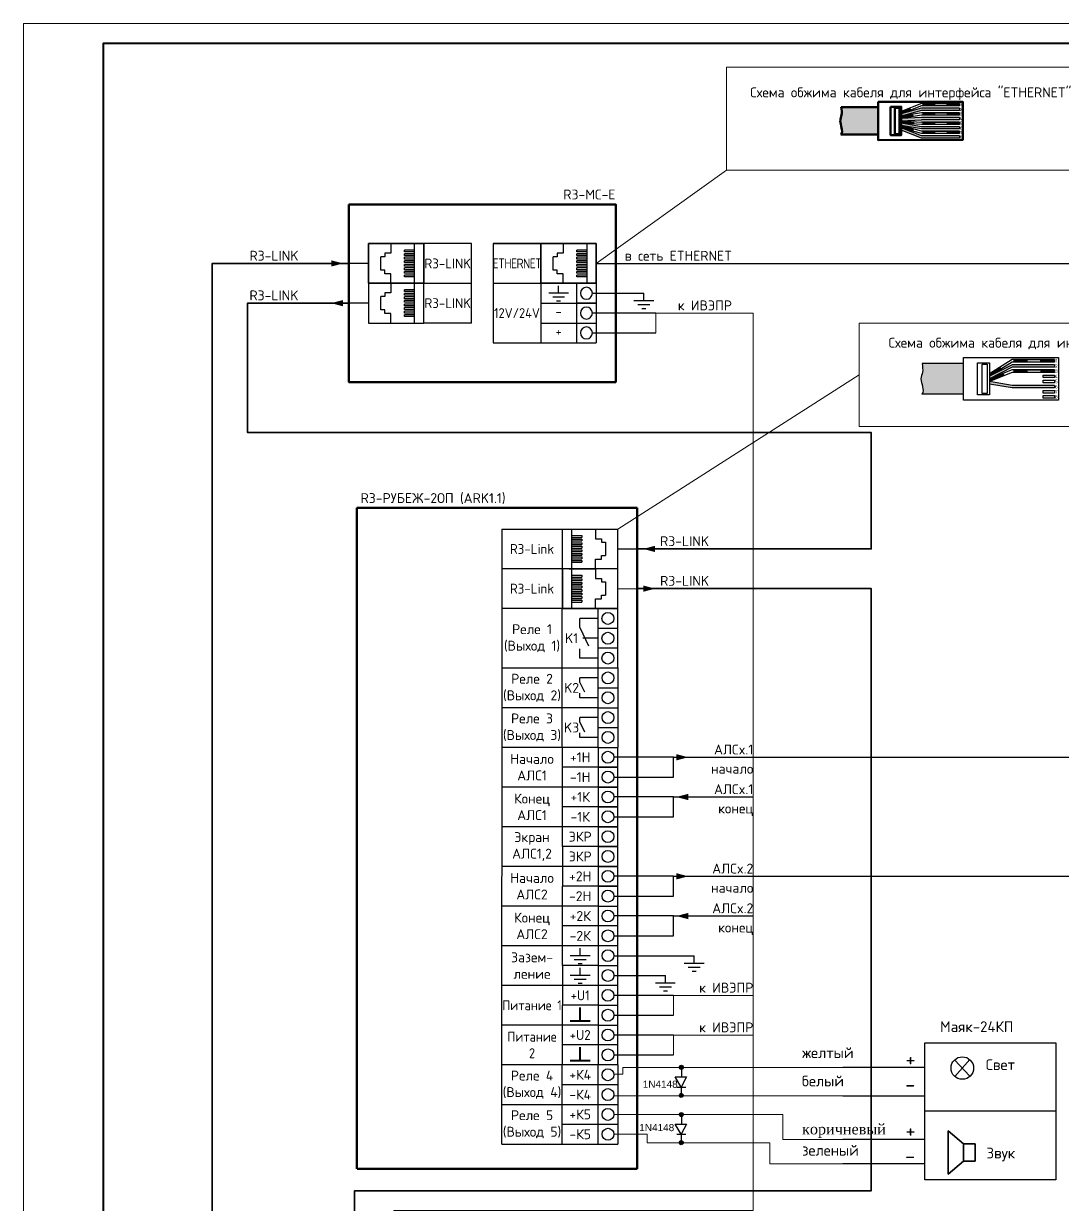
# Model space of a CAD drawing. Header units: millimetres. Extents: x 193973 to 342033, y 212912 to 281002.
# Drawn here: x 193973 to 220163, y 251243 to 281002 of the extents above; entities that cross this region are included whole.
import ezdxf
from ezdxf.enums import TextEntityAlignment as Align

# ---------------------------------------------------------------- set-up
doc = ezdxf.new("R2010")
doc.units = ezdxf.units.MM
doc.linetypes.add('CONTI', pattern=[0])
for name, color, linetype, lineweight in [('R3-Link', 3, 'Continuous', 20), ('Линия питания 24В', 1, 'Continuous', 20), ('Схемы подключ', 7, 'Continuous', 15)]:
    doc.layers.add(name, color=color, linetype=linetype, lineweight=lineweight)
for name, color, linetype in [('АЛС', 5, 'Continuous'), ('монтаж', 7, 'Continuous'), ('ОС', 90, 'Continuous'), ('Рамка', 7, 'Continuous')]:
    doc.layers.add(name, color=color, linetype=linetype)
doc.styles.add('ISOCPEUR', font='isocpeur.ttf')
doc.styles.add('kvl-200', font='times.ttf')
doc.styles.get("Standard").update_dxf_attribs({"font": 'arial.ttf'})

# ---------------------------------------------------------------- blocks, each defined once
blk = doc.blocks.new('*U7')
at = {"linetype": 'CONTI', "lineweight": 20}
blk.add_lwpolyline([(2523, 0), (2523, 594), (1682, 594), (1682, 0)], close=True, dxfattribs=at)
at = {"linetype": 'CONTI', "lineweight": 40}
blk.add_lwpolyline([(2518, 589), (1702, 589), (1702, 5), (2518, 5), (2518, 589)], dxfattribs=at)
blk = doc.blocks.new('разьем')
for p, q in [((0, -1000), (0, 0)), ((-600, -242), (-753, -242)), ((-753, -242), (-753, -332)), ((-600, 0), (-600, -242)), ((-254, -210), (-254, -163)), ((0, -163), (-254, -163)), ((0, -210), (-254, -210)), ((-254, -299), (-254, -253)), ((0, -253), (-254, -253)), ((-753, -332), (-854, -332)), ((-854, -668), (-854, -333)), ((0, -299), (-254, -299)), ((-254, -389), (-254, -343)), ((0, -343), (-254, -343)), ((0, -389), (-254, -389)), ((-254, -479), (-254, -432)), ((0, -432), (-254, -432)), ((0, -479), (-254, -479)), ((-254, -568), (-254, -522)), ((0, -522), (-254, -522)), ((0, -568), (-254, -568)), ((-753, -668), (-854, -668)), ((-753, -758), (-753, -668)), ((-600, -758), (-753, -758)), ((-600, -1000), (-600, -758)), ((-254, -658), (-254, -612)), ((0, -612), (-254, -612)), ((0, -658), (-254, -658)), ((-254, -748), (-254, -701)), ((0, -701), (-254, -701)), ((0, -748), (-254, -748)), ((-254, -838), (-254, -791)), ((0, -791), (-254, -791)), ((0, -838), (-254, -838))]:
    blk.add_line(p, q)

msp = doc.modelspace()

# ---------------------------------------------------------------- hatches: boundary and pattern name
h = msp.add_hatch(color=256)
h.dxf.hatch_style = 1
h.set_gradient(color1=(51, 51, 51), color2=(132, 132, 132), rotation=90, tint=1, name='CYLINDER')
edge = h.paths.add_edge_path()
edge.add_line((215517.9, 278203.9), (215517.9, 278894))
edge.add_line((215517.9, 278894), (214588.6, 278894))
edge.add_spline(control_points=[(214588.6, 278894), (214597.5, 278826), (214613.9, 278699.5), (214516.3, 278518.5), (214650.5, 278299), (214582.1, 278206), (214581.3, 278204.9)], knot_values=[0, 0, 0, 0, 258.2860669, 479.760953, 905.2685002, 910.4982648, 910.4982648, 910.4982648, 910.4982648], degree=3, periodic=0)
edge.add_line((214581.3, 278203.9), (215517.9, 278203.9))
h = msp.add_hatch(color=256)
h.dxf.hatch_style = 1
h.set_gradient(color1=(127, 63, 63), color2=(127, 63, 63), rotation=90, tint=1, name='CYLINDER')
h.paths.add_polyline_path([(216320.2, 278869.6), (216099.4, 278783.1), (216099.4, 278724.5), (216340.1, 278818.9)])
h = msp.add_hatch(color=256)
h.dxf.hatch_style = 1
h.set_gradient(color1=(255, 127, 0), color2=(255, 127, 0), tint=1)
h.paths.add_polyline_path([(217568.9, 278868.2), (216612.7, 278868.2), (216099.4, 278724.5), (216099.4, 278666), (216612.7, 278809.7), (217568.9, 278809.7)])
h = msp.add_hatch(color=256)
h.dxf.hatch_style = 1
h.set_gradient(color1=(255, 127, 0), color2=(255, 127, 0), tint=1)
h.paths.add_polyline_path([(216946.9, 278925.7), (216946.9, 278984.2), (216635.9, 278984.2), (216635.9, 278925.7)])
h = msp.add_hatch(color=256)
h.dxf.hatch_style = 1
h.set_gradient(color1=(255, 127, 0), color2=(255, 127, 0), tint=1)
h.paths.add_polyline_path([(217568.9, 278925.7), (217568.9, 278984.2), (217257.9, 278984.2), (217257.9, 278925.7)])
h = msp.add_hatch(color=256)
h.dxf.hatch_style = 1
h.set_gradient(color1=(51, 204, 0), color2=(51, 204, 0), tint=1)
h.paths.add_polyline_path([(216395.4, 278657.2), (216385.8, 278714.1), (216099.4, 278666), (216099.4, 278607.5)])
h = msp.add_hatch(color=256)
h.dxf.hatch_style = 1
h.set_gradient(color1=(0, 0, 255), color2=(0, 0, 255), rotation=90, tint=1, name='CYLINDER')
h.paths.add_polyline_path([(216099.4, 278607.5), (216099.4, 278549), (216612.7, 278577.7), (217568.9, 278577.7), (217568.9, 278636.2), (216612.7, 278636.2)])
h = msp.add_hatch(color=256)
h.dxf.hatch_style = 1
h.set_gradient(color1=(0, 0, 255), color2=(0, 0, 255), rotation=90, tint=1, name='CYLINDER')
h.paths.add_polyline_path([(216409.9, 278473), (216413.1, 278531.4), (216099.4, 278549), (216099.4, 278490.4)])
h = msp.add_hatch(color=256)
h.dxf.hatch_style = 1
h.set_gradient(color1=(51, 204, 0), color2=(51, 204, 0), tint=1)
h.paths.add_polyline_path([(216946.9, 278693.7), (216946.9, 278752.2), (216635.9, 278752.2), (216635.9, 278693.7)])
h = msp.add_hatch(color=256)
h.dxf.hatch_style = 1
h.set_gradient(color1=(51, 204, 0), color2=(51, 204, 0), tint=1)
h.paths.add_polyline_path([(217568.9, 278693.7), (217568.9, 278752.2), (217257.9, 278752.2), (217257.9, 278693.7)])
h = msp.add_hatch(color=256)
h.dxf.hatch_style = 1
h.set_gradient(color1=(51, 204, 0), color2=(51, 204, 0), tint=1)
h.paths.add_polyline_path([(216612.7, 278404.2), (216099.4, 278490.4), (216099.4, 278431.9), (216612.7, 278345.7), (217568.9, 278345.7), (217568.9, 278404.2)])
h = msp.add_hatch(color=256)
h.dxf.hatch_style = 1
h.set_gradient(color1=(127, 63, 63), color2=(127, 63, 63), rotation=90, tint=1, name='CYLINDER')
h.paths.add_polyline_path([(216099.4, 278431.9), (216099.4, 278373.4), (216383.6, 278293.8), (216398.7, 278348.1)])
h = msp.add_hatch(color=256)
h.dxf.hatch_style = 1
h.set_gradient(color1=(127, 63, 63), color2=(127, 63, 63), rotation=90, tint=1, name='CYLINDER')
h.paths.add_polyline_path([(216612.7, 278113.7), (217568.9, 278113.7), (217568.9, 278172.2), (216612.7, 278172.2), (216099.4, 278373.4), (216099.4, 278314.8)])
h = msp.add_hatch(color=256)
h.dxf.hatch_style = 1
h.set_gradient(color1=(0, 0, 255), color2=(0, 0, 255), rotation=90, tint=1, name='CYLINDER')
h.paths.add_polyline_path([(216946.9, 278461.7), (216946.9, 278520.2), (216635.9, 278520.2), (216635.9, 278461.7)])
h = msp.add_hatch(color=256)
h.dxf.hatch_style = 1
h.set_gradient(color1=(127, 63, 63), color2=(127, 63, 63), rotation=90, tint=1, name='CYLINDER')
h.paths.add_polyline_path([(216946.9, 278229.7), (216946.9, 278288.2), (216635.9, 278288.2), (216635.9, 278229.7)])
h = msp.add_hatch(color=256)
h.dxf.hatch_style = 1
h.set_gradient(color1=(0, 0, 255), color2=(0, 0, 255), rotation=90, tint=1, name='CYLINDER')
h.paths.add_polyline_path([(217568.9, 278461.7), (217568.9, 278520.2), (217257.9, 278520.2), (217257.9, 278461.7)])
h = msp.add_hatch(color=256)
h.dxf.hatch_style = 1
h.set_gradient(color1=(127, 63, 63), color2=(127, 63, 63), rotation=90, tint=1, name='CYLINDER')
h.paths.add_polyline_path([(217568.9, 278229.7), (217568.9, 278288.2), (217257.9, 278288.2), (217257.9, 278229.7)])
h = msp.add_hatch(color=256)
h.dxf.hatch_style = 1
h.set_gradient(color1=(51, 51, 51), color2=(132, 132, 132), rotation=90, tint=1, name='CYLINDER')
edge = h.paths.add_edge_path()
edge.add_line((217669.5, 271660.7), (217669.5, 272434.2))
edge.add_line((217669.5, 272434.2), (216628, 272434.2))
edge.add_spline(control_points=[(216628, 272434.2), (216637.9, 272357.9), (216656.2, 272216.3), (216546.9, 272013.3), (216697.2, 271767.3), (216620.7, 271663.1), (216619.7, 271661.9)], knot_values=[0, 0, 0, 0, 258.2860669, 479.760953, 905.2685002, 910.4982648, 910.4982648, 910.4982648, 910.4982648], degree=3, periodic=0)
edge.add_line((216619.8, 271660.7), (217669.5, 271660.7))
h = msp.add_hatch(color=256)
h.dxf.hatch_style = 1
h.set_gradient(color1=(255, 127, 0), color2=(255, 127, 0), tint=1)
h.paths.add_polyline_path([(219968.1, 272405.3), (218896.5, 272405.3), (218321.2, 272113.1), (218321.2, 272047.5), (218896.5, 272339.7), (219968.1, 272339.7)])
h = msp.add_hatch(color=256)
h.dxf.hatch_style = 1
h.set_gradient(color1=(255, 127, 0), color2=(255, 127, 0), tint=1)
h.paths.add_polyline_path([(218321.2, 272178.7), (218321.2, 272113.1), (218615.6, 272295.6), (218586.2, 272343)])
h = msp.add_hatch(color=256)
h.dxf.hatch_style = 1
h.set_gradient(color1=(255, 127, 0), color2=(255, 127, 0), tint=1)
h.paths.add_polyline_path([(219271, 272469.7), (219271, 272535.3), (218922.5, 272535.3), (218922.5, 272469.7)])
h = msp.add_hatch(color=256)
h.dxf.hatch_style = 1
h.set_gradient(color1=(255, 127, 0), color2=(255, 127, 0), tint=1)
h.paths.add_polyline_path([(219968.1, 272469.7), (219968.1, 272535.3), (219619.6, 272535.3), (219619.6, 272469.7)])
h = msp.add_hatch(color=256)
h.dxf.hatch_style = 1
h.set_gradient(color1=(51, 204, 0), color2=(51, 204, 0), tint=1)
h.paths.add_polyline_path([(218684.1, 272125.6), (218661.6, 272182.3), (218321.2, 272047.5), (218321.2, 271981.9)])
h = msp.add_hatch(color=256)
h.dxf.hatch_style = 1
h.set_gradient(color1=(51, 204, 0), color2=(51, 204, 0), tint=1)
h.paths.add_polyline_path([(219271, 272209.7), (219271, 272275.3), (218922.5, 272275.3), (218922.5, 272209.7)])
h = msp.add_hatch(color=256)
h.dxf.hatch_style = 1
h.set_gradient(color1=(51, 204, 0), color2=(51, 204, 0), tint=1)
h.paths.add_polyline_path([(219968.1, 272209.7), (219968.1, 272275.3), (219619.6, 272275.3), (219619.6, 272209.7)])
h = msp.add_hatch(color=256)
h.dxf.hatch_style = 1
h.set_gradient(color1=(51, 204, 0), color2=(51, 204, 0), tint=1)
h.paths.add_polyline_path([(218896.5, 271885.2), (218321.2, 271981.9), (218321.2, 271916.3), (218896.5, 271819.7), (219968.1, 271819.7), (219968.1, 271885.2)])
at = {"layer": 'ОС'}
h = msp.add_hatch(color=7, dxfattribs=at)
edge = h.paths.add_edge_path()
edge.add_arc((210556.3, 254698.9), 50, 0, 360)
h = msp.add_hatch(color=7, dxfattribs=at)
edge = h.paths.add_edge_path()
edge.add_arc((210553.1, 253988), 50, 0, 360)
h = msp.add_hatch(color=7, dxfattribs=at)
edge = h.paths.add_edge_path()
edge.add_arc((210556.3, 253508.2), 50, 0, 360)
h = msp.add_hatch(color=7, dxfattribs=at)
edge = h.paths.add_edge_path()
edge.add_arc((210553.1, 252797.3), 50, 0, 360)

# ---------------------------------------------------------------- linework, layer by layer
at = {"lineweight": 50}
for p, q in [((215517.9, 278894), (214588.6, 278894)), ((215517.9, 278203.9), (214580.5, 278203.9))]:
    msp.add_line(p, q, dxfattribs=at)
for p, q in [((215517.9, 278794.5), (215517.9, 278894)), ((216612.7, 278984.2), (216099.4, 278783.1)), ((216612.7, 278925.7), (216099.4, 278724.5)), ((216612.7, 278868.2), (216099.4, 278724.5)), ((216340.1, 278818.9), (216320.2, 278869.6)), ((217568.9, 278984.2), (216612.7, 278984.2)), ((217313.8, 278925.7), (216612.7, 278925.7)), ((217568.9, 278868.2), (216612.7, 278868.2)), ((217568.9, 278868.2), (217568.9, 278809.7)), ((216612.7, 278809.7), (216099.4, 278666)), ((216612.7, 278752.2), (216099.4, 278666)), ((216612.7, 278693.7), (216099.4, 278607.5)), ((216612.7, 278636.2), (216099.4, 278607.5)), ((216099.4, 278549), (216612.7, 278577.7)), ((216099.4, 278549), (216612.7, 278520.2)), ((216385.8, 278714.1), (216395.4, 278657.2)), ((217568.9, 278809.7), (216612.7, 278809.7)), ((217568.9, 278752.2), (216612.7, 278752.2)), ((217568.9, 278693.7), (216612.7, 278693.7)), ((217568.9, 278636.2), (216612.7, 278636.2)), ((217568.9, 278577.7), (216612.7, 278577.7)), ((217568.9, 278752.2), (217568.9, 278693.7)), ((217568.9, 278752.2), (217568.9, 278693.7)), ((217568.9, 278636.2), (217568.9, 278577.7)), ((216612.7, 278404.2), (216099.4, 278490.4)), ((216612.7, 278461.7), (216099.4, 278490.4)), ((216612.7, 278345.7), (216099.4, 278431.9)), ((216612.7, 278288.2), (216099.4, 278431.9)), ((216612.7, 278229.7), (216099.4, 278373.4)), ((216612.7, 278172.2), (216099.4, 278373.4)), ((216612.7, 278113.7), (216099.4, 278314.8)), ((216398.7, 278348.1), (216383.6, 278293.8)), ((216413.1, 278531.4), (216409.9, 278473)), ((217568.9, 278520.2), (216612.7, 278520.2)), ((217568.9, 278461.7), (216612.7, 278461.7)), ((217568.9, 278404.2), (216612.7, 278404.2)), ((217568.9, 278345.7), (216612.7, 278345.7)), ((217568.9, 278288.2), (216612.7, 278288.2)), ((217568.9, 278520.2), (217568.9, 278461.7)), ((217568.9, 278404.2), (217568.9, 278345.7)), ((217568.9, 278288.2), (217568.9, 278229.7)), ((217568.9, 278229.7), (216612.7, 278229.7)), ((217568.9, 278172.2), (216612.7, 278172.2)), ((217568.9, 278113.7), (216612.7, 278113.7)), ((217568.9, 278172.2), (217568.9, 278113.7)), ((205266.3, 275456.2), (204065.8, 275456.2)), ((205811.3, 275456.2), (205811.5, 272956)), ((208411.6, 274956.2), (222134.8, 274956.2)), ((205811.1, 274456.2), (207011.6, 274456.2)), ((205811.5, 274456.2), (205811.5, 272956)), ((208312.9, 274206.2), (209610.5, 274206.2)), ((205266.3, 273456.2), (204065.8, 273456.2)), ((217669.5, 272434.2), (216628, 272434.2)), ((217669.5, 272322.7), (217669.5, 272434.2)), ((218896.5, 272535.3), (218321.2, 272178.7)), ((218896.5, 272469.7), (218321.2, 272113.1)), ((218896.5, 272405.3), (218321.2, 272113.1)), ((218896.5, 272339.7), (218321.2, 272047.5)), ((218615.6, 272295.6), (218586.2, 272343)), ((219968.1, 272535.3), (218896.5, 272535.3)), ((219682.3, 272469.7), (218896.5, 272469.7)), ((219968.1, 272405.3), (218896.5, 272405.3)), ((219968.1, 272339.7), (218896.5, 272339.7)), ((219968.1, 272405.3), (219968.1, 272339.7)), ((218896.5, 272275.3), (218321.2, 272047.5)), ((218896.5, 272209.7), (218321.2, 271981.9)), ((218661.6, 272182.3), (218684.1, 272125.6)), ((219968.1, 272275.3), (218896.5, 272275.3)), ((219968.1, 272209.7), (218896.5, 272209.7)), ((219968.1, 272275.3), (219968.1, 272209.7)), ((218896.5, 271885.2), (218321.2, 271981.9)), ((218896.5, 271819.7), (218321.2, 271916.3)), ((219968.1, 271885.2), (218896.5, 271885.2)), ((219968.1, 271819.7), (218896.5, 271819.7)), ((219968.1, 271885.2), (219968.1, 271819.7)), ((217669.5, 271660.7), (216618.9, 271660.7)), ((206027.1, 268261.6), (208957.6, 268261.6)), ((207556.6, 266261.6), (207556.6, 268261.6)), ((208957.6, 267261.6), (208957.6, 268261.6)), ((207556.6, 267261.6), (206027.3, 267261.3)), ((207730, 267261.6), (208389.6, 267261.6)), ((208957.4, 264761.6), (208957.6, 266261.6)), ((208454.9, 266011.6), (207996.4, 266011.6)), ((207996.4, 265779.3), (207996.4, 266011.6)), ((207996.4, 265779.3), (208218.8, 265321.9)), ((208454.9, 265511.6), (208075.1, 265511.6)), ((207996.4, 265011.6), (207996.4, 265244)), ((208454.9, 265011.6), (207996.4, 265011.6)), ((208456.2, 264511.6), (207997.8, 264511.6)), ((207997.8, 264395.5), (207997.8, 264511.6)), ((207997.8, 264395.5), (208113.7, 264156.9)), ((207995.1, 264011.6), (207995.1, 264127.8)), ((208453.6, 264011.6), (207995.1, 264011.6)), ((208456.2, 263511.6), (207997.8, 263511.6)), ((207997.8, 263395.5), (207997.8, 263511.6)), ((207997.8, 263395.5), (208113.7, 263156.9)), ((207995.1, 263011.6), (207995.1, 263127.8)), ((208453.6, 263011.6), (207995.1, 263011.6)), ((207555.2, 261761.6), (206027.5, 261761.6)), ((207555.2, 258761.6), (206027.6, 258761.6)), ((207555.2, 257761.6), (206027.6, 257761.6)), ((208856.2, 257511.6), (210879.5, 257511.6)), ((208856.4, 257011.6), (210154, 257011.6)), ((207555.6, 255761.6), (206027.7, 255761.5)), ((207555.2, 254761.6), (206027.7, 254761.6)), ((208956.2, 253260.9), (208956.2, 252760.1))]:
    msp.add_line(p, q)
at = {"color": 0, "linetype": 'ByBlock', "lineweight": 20}
for points in [[(211694.1, 279908.1), (220720, 279908.1), (220720, 277311), (211694.1, 277311)], [(215043.1, 273448.3), (224069, 273448.3), (224069, 270851.2), (215043.1, 270851.2)]]:
    msp.add_lwpolyline(points, close=True, dxfattribs=at)
at = {"lineweight": 50}
for points in [[(215517.9, 279029.8), (217652, 279030.8), (217652, 278069), (215517.9, 278068.1)], [(215832, 278906.6), (216099.4, 278906.6), (216099.4, 278191.3), (215832, 278191.3)], [(216052.9, 278218.3), (215938.8, 278218.3), (215938.8, 278879.6), (216052.9, 278879.6)]]:
    msp.add_lwpolyline(points, close=True, dxfattribs=at)
for points in [[(216946.9, 278984.2), (217257.9, 278984.2), (217257.9, 278925.7), (216946.9, 278925.7)], [(217257.9, 278984.2), (217568.9, 278984.2), (217568.9, 278925.7), (217257.9, 278925.7)], [(217313.8, 278984.2), (217568.9, 278984.2), (217568.9, 278925.7), (217313.8, 278925.7)], [(216946.9, 278752.2), (217257.9, 278752.2), (217257.9, 278693.7), (216946.9, 278693.7)], [(216946.9, 278520.2), (217257.9, 278520.2), (217257.9, 278461.7), (216946.9, 278461.7)], [(216946.9, 278288.2), (217257.9, 278288.2), (217257.9, 278229.7), (216946.9, 278229.7)], [(202665.8, 274456.2), (204065.8, 274456.2), (204065.8, 275456.2), (202665.8, 275456.2)], [(204065.8, 274456.2), (202665.8, 274456.2), (202665.8, 275456.2), (204065.8, 275456.2)], [(208411.6, 275456.2), (207011.6, 275456.2), (207011.6, 274456.2), (208411.6, 274456.2)], [(207011.6, 275456.2), (208411.6, 275456.2), (208411.6, 274456.2), (207011.6, 274456.2)], [(202665.8, 273456.2), (204065.8, 273456.2), (204065.8, 274456.2), (202665.8, 274456.2)], [(217669.5, 272586.4), (220061.4, 272587.5), (220061.4, 271509.5), (217669.5, 271508.5)], [(218021.5, 272448.3), (218321.2, 272448.3), (218321.2, 271646.6), (218021.5, 271646.6)], [(218269.1, 271676.9), (218141.3, 271676.9), (218141.3, 272418), (218269.1, 272418)], [(219271, 272535.3), (219619.6, 272535.3), (219619.6, 272469.7), (219271, 272469.7)], [(219619.6, 272535.3), (219968.1, 272535.3), (219968.1, 272469.7), (219619.6, 272469.7)], [(219682.3, 272535.3), (219968.1, 272535.3), (219968.1, 272469.7), (219682.3, 272469.7)], [(219271, 272275.3), (219619.6, 272275.3), (219619.6, 272209.7), (219271, 272209.7)], [(219682.3, 272145.3), (219968.1, 272145.3), (219968.1, 272079.7), (219682.3, 272079.7)], [(219682.3, 272015.3), (219968.1, 272015.3), (219968.1, 271949.7), (219682.3, 271949.7)], [(219682.3, 271755.2), (219968.1, 271755.2), (219968.1, 271689.6), (219682.3, 271689.6)], [(219682.3, 271625.2), (219968.1, 271625.2), (219968.1, 271559.6), (219682.3, 271559.6)], [(208957.6, 267261.6), (207556.6, 267261.6), (207556.6, 266261.6), (208957.6, 266261.6)]]:
    msp.add_lwpolyline(points, close=True)
at = {"color": 0, "linetype": 'ByBlock', "lineweight": 20}
for points in [[(208411.6, 274956.2), (211694.1, 277311)], [(208957.6, 268261.6), (215043.1, 272149.7)]]:
    msp.add_lwpolyline(points, dxfattribs=at)
at = {"lineweight": 50}
msp.add_open_spline([(214588.6, 278894), (214597.5, 278826), (214613.9, 278699.5), (214516.3, 278518.5), (214650.5, 278299), (214582.1, 278206), (214581.3, 278204.9), (214581, 278204.6), (214580.8, 278204.2), (214580.5, 278203.9)], degree=3, knots=[0, 0, 0, 0, 258.2860669, 479.760953, 905.2685002, 910.4982648, 910.4982648, 910.4982648, 912.0691625, 912.0691625, 912.0691625, 912.0691625], dxfattribs=at)
msp.add_open_spline([(216628, 272434.2), (216637.9, 272357.9), (216656.2, 272216.3), (216546.9, 272013.3), (216697.2, 271767.3), (216620.7, 271663.1), (216619.7, 271661.9), (216619.4, 271661.5), (216619.2, 271661.1), (216618.9, 271660.7)], degree=3, knots=[0, 0, 0, 0, 258.2860669, 479.760953, 905.2685002, 910.4982648, 910.4982648, 910.4982648, 912.0691625, 912.0691625, 912.0691625, 912.0691625])
at = {"layer": 'R3-Link', "color": 6, "linetype": 'ByBlock', "lineweight": 35}
for points in [[(213254.1, 247809.2), (210629.1, 247809.2), (210629.1, 242747.5), (198729.3, 242747.5), (198729.3, 274957.5), (202176.7, 274957.5)], [(202176.7, 273955), (199622, 273957.5), (199622, 270694.3), (215342.4, 270694.3), (215342.4, 267762.9), (209444.2, 267762.9)], [(209444.2, 266761.1), (215342.4, 266762.9), (215342.4, 251586), (202317, 251586), (202317, 248810.5), (205863.3, 248810.5)]]:
    msp.add_lwpolyline(points, dxfattribs=at)
at = {"layer": 'АЛС', "color": 5, "lineweight": 25}
for p, q in [((210356.6, 262511.6), (208856.3, 262511.6)), ((208856.3, 262011.6), (210356.6, 262011.6)), ((210356.2, 261511.6), (208856.2, 261511.6)), ((208855.9, 261011.6), (210356.2, 261011.6)), ((210356.6, 259511.6), (208856.3, 259511.6)), ((208856.3, 259011.6), (210356.6, 259011.6)), ((210356.2, 258511.6), (208856.2, 258511.6)), ((208856.2, 258011.6), (210356.5, 258011.6))]:
    msp.add_line(p, q, dxfattribs=at)
at = {"layer": 'АЛС', "color": 5}
for p, q in [((210356.3, 262011.6), (210356.3, 262511.6)), ((210356.3, 262511.6), (212370, 262511.6)), ((210356.6, 262011.6), (210356.6, 262511.6)), ((210356.2, 261011.6), (210356.2, 261511.6)), ((210356.2, 261511.6), (212370, 261511.6)), ((210356.3, 259011.6), (210356.3, 259511.6)), ((210356.3, 259511.6), (212370, 259511.6)), ((210356.6, 259011.6), (210356.6, 259511.6)), ((210356.2, 258011.6), (210356.2, 258511.6)), ((210356.2, 258511.6), (212370, 258511.6))]:
    msp.add_line(p, q, dxfattribs=at)
at = {"layer": 'АЛС', "linetype": 'ByBlock'}
for points in [[(212370.1, 262511.6), (233981.6, 262511.6), (233981.6, 268517), (249840.3, 268517), (249840.3, 275144.6)], [(212370, 259511.6), (221608.9, 259511.6), (221608.9, 235435.9), (214541.6, 235435.9)]]:
    msp.add_lwpolyline(points, dxfattribs=at)
at = {"layer": 'АЛС', "color": 5, "linetype": 'Continuous', "extrusion": (0, 0, -1)}
for points in [[(-210429.4, 262432.5), (-210729.2, 262511.6), (-210429.4, 262590.7)], [(-210429.7, 262432.5), (-210729.4, 262511.6), (-210429.7, 262590.7)], [(-210729, 261589.4), (-210429.3, 261510.3), (-210729, 261431.2)], [(-210729.3, 261589.4), (-210429.5, 261510.3), (-210729.3, 261431.2)], [(-210429.4, 259432.5), (-210729.2, 259511.6), (-210429.4, 259590.7)], [(-210429.7, 259432.5), (-210729.4, 259511.6), (-210429.7, 259590.7)], [(-210729, 258589.4), (-210429.3, 258510.3), (-210729, 258431.2)], [(-210729.3, 258589.4), (-210429.5, 258510.3), (-210729.3, 258431.2)]]:
    msp.add_solid(points, dxfattribs=at)
at = {"layer": 'Линия питания 24В', "lineweight": 25}
for p, q in [((209912.7, 273706.2), (208312.8, 273706.2)), ((208312.6, 273206.2), (209912.7, 273206.2)), ((210356.5, 256511.6), (208856.3, 256511.6)), ((208856.3, 256011.6), (210356.5, 256011.6)), ((210356.5, 255511.6), (208856.3, 255511.6)), ((208856.3, 255011.6), (210356.5, 255011.6))]:
    msp.add_line(p, q, dxfattribs=at)
at = {"layer": 'Линия питания 24В'}
for p, q in [((209912.6, 273206.2), (209912.6, 273706.2)), ((209912.7, 273206.2), (209912.7, 273706.2)), ((209912.7, 273706.2), (211831.9, 273706.2)), ((209912.7, 273206.2), (209912.7, 273706.2)), ((210356.3, 256011.6), (210356.3, 256511.6)), ((210356.4, 256011.6), (210356.4, 256511.6)), ((210356.4, 256511.6), (212370.1, 256511.6)), ((210356.5, 256011.6), (210356.5, 256511.6)), ((210356.3, 255011.6), (210356.3, 255511.6)), ((210356.4, 255011.6), (210356.4, 255511.6)), ((210356.4, 255511.6), (212370.1, 255511.6)), ((210356.5, 255011.6), (210356.5, 255511.6))]:
    msp.add_line(p, q, dxfattribs=at)
at = {"layer": 'Линия питания 24В', "linetype": 'ByBlock', "lineweight": 20}
for points in [[(212370.1, 256511.6), (212370.1, 273706.2), (211831.9, 273706.2)], [(203308.4, 246559.2), (203308.4, 251091.6), (212370.1, 251091.6), (212370.1, 256511.6)]]:
    msp.add_lwpolyline(points, dxfattribs=at)
at = {"layer": 'монтаж', "color": 7, "elevation": -27.4}
msp.add_lwpolyline([(216691.9, 255315.2), (219995.1, 255315.2), (219995.1, 251865), (216691.9, 251865)], close=True, dxfattribs=at)
at = {"layer": 'монтаж', "color": 6, "elevation": 0}
for points in [[(217446.8, 254887.4), (217833.3, 254471.5)], [(217451.8, 254467.3), (217828.7, 254891.9)]]:
    msp.add_lwpolyline(points, dxfattribs=at)
at = {"layer": 'монтаж', "color": 3, "elevation": -27.4}
for points in [[(216691.9, 254692.8), (214631.8, 254692.8)], [(216691.9, 253971.5), (214631.8, 253971.5)], [(216691.9, 252880.1), (214631.8, 252880.1)], [(216691.9, 252263.5), (214631.8, 252263.5)]]:
    msp.add_lwpolyline(points, dxfattribs=at)
at = {"layer": 'монтаж', "color": 7, "elevation": -27.4}
msp.add_lwpolyline([(219995.1, 253590.1), (216691.9, 253590.1)], dxfattribs=at)
at = {"layer": 'монтаж', "color": 6}
msp.add_circle((217640.2, 254679.6), 283.9, dxfattribs=at)
at = {"layer": 'ОС', "color": 7}
for p, q in [((210556.3, 254711.8), (210556.3, 254457.9)), ((210442.7, 254199.6), (210665.3, 254199.6)), ((210554.5, 254199.6), (210554.5, 253964.6)), ((210556.3, 253521.1), (210556.3, 253267.1)), ((210442.7, 253008.9), (210665.3, 253008.9)), ((210554.5, 253008.9), (210554.5, 252773.9))]:
    msp.add_line(p, q, dxfattribs=at)
at = {"layer": 'ОС', "color": 6, "lineweight": 35}
for p, q in [((217668.9, 252769.8), (217285.7, 253093.4)), ((217668.9, 252769.8), (217961.3, 252769.6)), ((217961.3, 252769.6), (217961, 252328.4)), ((217961, 252328.4), (217668.3, 252328.8))]:
    msp.add_line(p, q, dxfattribs=at)
at = {"layer": 'ОС', "color": 6}
for p, q in [((217668.9, 252769.8), (217285.7, 253093.4)), ((217668.9, 252769.8), (217961.3, 252769.6)), ((217961.3, 252769.6), (217961, 252328.4)), ((217961, 252328.4), (217668.3, 252328.8))]:
    msp.add_line(p, q, dxfattribs=at)
at = {"layer": 'ОС', "color": 7}
for points in [[(210686.7, 254457.9), (210554, 254199.6), (210400, 254457.9)], [(210686.7, 253267.1), (210554, 253008.9), (210400, 253267.1)]]:
    msp.add_lwpolyline(points, close=True, dxfattribs=at)
at = {"layer": 'ОС', "color": 6, "linetype": 'Continuous', "lineweight": 35}
msp.add_lwpolyline([(217285.7, 253093.4), (217284.3, 252005.6)], dxfattribs=at)
at = {"layer": 'ОС', "color": 6, "linetype": 'Continuous'}
msp.add_lwpolyline([(217285.7, 253093.4), (217284.3, 252005.6)], dxfattribs=at)
at = {"layer": 'ОС', "color": 6, "lineweight": 35}
msp.add_lwpolyline([(217284.3, 252005.6), (217668.3, 252328.8), (217668.9, 252769.8)], dxfattribs=at)
at = {"layer": 'ОС', "color": 6}
msp.add_lwpolyline([(217284.3, 252005.6), (217668.3, 252328.8), (217668.9, 252769.8)], dxfattribs=at)
at = {"layer": 'ОС', "color": 7}
for centre in [(210556.3, 254698.9), (210553.1, 253988), (210556.3, 253508.2), (210553.1, 252797.3)]:
    msp.add_circle(centre, 50, dxfattribs=at)
at = {"layer": 'Схемы подключ', "color": 6, "lineweight": 25}
for p, q in [((202665.8, 274957.5), (199622, 274957.5)), ((202665.8, 273954.6), (199622, 273957.5)), ((208957.6, 267762.9), (211334.7, 267762.9)), ((208956.8, 266760.7), (211334.7, 266762.9))]:
    msp.add_line(p, q, dxfattribs=at)
at = {"layer": 'Схемы подключ', "color": 0, "lineweight": 25}
msp.add_line((208412, 274456.2), (208412, 272956), dxfattribs=at)
at = {"layer": 'Схемы подключ', "lineweight": 50}
msp.add_line((209444.2, 268794.8), (209444.2, 252135.8), dxfattribs=at)
msp.add_lwpolyline([(202176.7, 276445.9), (208901.4, 276445.9), (208901.4, 271966.2), (202176.7, 271966.2)], close=True, dxfattribs=at)
at = {"layer": 'Схемы подключ', "color": 0, "lineweight": 25}
for points in [[(205266.1, 274456.2), (205265.9, 275456.2)], [(205811.3, 275456.2), (205811.5, 274456.2)], [(207011.6, 275456.2), (205811.3, 275456.2)], [(205811.5, 275456.2), (208412.3, 275456.2)], [(207011.8, 275456.2), (205811.5, 275456.2)], [(207012.7, 275456.2), (207913.4, 275456.2)], [(207012.8, 275456.2), (207913.6, 275456.2)], [(204065.6, 274456.2), (205265.9, 274456.2)], [(204065.8, 274456.2), (205266.1, 274456.2)], [(205266.3, 273456.2), (205266.1, 274456.2)], [(207012.2, 274456.2), (207012.2, 273956.2)], [(207462.7, 274206.2), (207462.7, 274393.2)], [(207912.9, 274456.2), (207912.9, 273956.2)], [(207712.7, 274206.2), (207212.7, 274206.2)], [(207612.7, 274106.2), (207312.7, 274106.2)], [(209610.5, 274019.2), (209610.5, 274206.2)], [(207012.1, 273956.2), (207912.9, 273956.2)], [(207012.2, 273956.2), (207912.9, 273956.2)], [(207012.3, 273956.2), (207912.9, 273956.2)], [(207012.3, 273956.2), (207012.5, 272956)], [(207512.7, 274006.2), (207412.7, 274006.2)], [(208412, 273956.2), (207912.8, 273956.2)], [(208412, 273956.2), (207912.9, 273956.2)], [(207912.9, 273956.2), (207913.1, 272956.2)], [(207913, 273956.2), (208412, 273956.2)], [(209360.5, 274019.2), (209860.5, 274019.2)], [(209460.5, 273919.2), (209760.5, 273919.2)], [(209560.5, 273819.2), (209660.5, 273819.2)], [(207012.4, 273456), (208412, 273456)], [(205811.5, 272956), (208412, 272956)], [(206027.1, 268261.6), (206027.3, 267261.6)], [(206027.3, 267261.6), (206027.5, 266261.6)], [(206027.5, 266261.6), (206021.8, 252761.8)], [(207555.3, 266261.6), (206027.5, 266261.6)], [(207555.3, 264761.6), (207555.3, 266261.6)], [(208456.2, 266261.6), (207555.3, 266261.6)], [(208454.9, 265761.6), (208454.9, 266261.6)], [(208957.6, 266261.6), (208456.2, 266261.6)], [(208454.9, 265761.6), (208956.2, 265761.6)], [(208454.9, 265261.6), (208454.9, 265761.6)], [(208454.9, 264761.6), (208454.9, 265261.6)], [(208956.2, 265261.6), (208454.9, 265261.6)], [(206026.7, 264761.6), (208957.4, 264761.6)], [(207555.3, 263761.6), (207555.3, 264761.6)], [(208456.2, 264261.6), (208456.2, 264761.6)], [(208956.2, 264761.6), (208956.2, 264261.6)], [(208456.2, 263761.6), (208456.2, 264261.6)], [(208456.2, 264261.6), (208956.2, 264261.6)], [(208456.2, 264261.6), (208956.2, 264261.6)], [(208956.2, 264261.6), (208956.2, 263761.6)], [(208456.2, 263761.6), (206026.3, 263761.6)], [(207555.3, 262761.6), (207555.3, 263761.6)], [(208456.2, 263261.6), (208456.2, 263761.6)], [(208456.2, 263761.6), (208956.2, 263761.6)], [(208956.2, 263761.6), (208956.2, 263261.6)], [(208454.9, 262761.6), (208454.9, 263261.6)], [(208456.2, 263261.6), (208956.2, 263261.6)], [(208456.2, 263261.6), (208956.2, 263261.6)], [(208956.2, 263261.6), (208956.2, 262761.6)], [(207555.5, 262761.6), (206027.5, 262761.6)], [(207555.3, 262761.6), (206354.9, 262761.6)], [(208456.4, 262761.6), (207555.5, 262761.6)], [(207555.5, 262761.6), (207555.5, 262261.6)], [(208454.9, 262761.6), (208956.2, 262761.6)], [(208456.2, 262761.6), (208456.2, 262261.6)], [(208456.4, 262761.6), (208956.4, 262761.6)], [(208956.4, 262261.6), (208956.4, 262761.6)], [(208456.1, 262261.6), (207555.2, 262261.6)], [(207555.4, 262261.6), (207555.4, 261761.6)], [(208456.3, 262261.6), (207555.4, 262261.6)], [(208456.2, 262261.6), (207555.5, 262261.6)], [(208456.1, 262261.6), (208456.1, 261761.6)], [(208956.1, 262261.6), (208456.1, 262261.6)], [(208956.2, 262261.6), (208456.2, 262261.6)], [(208456.3, 262261.6), (208956.4, 262261.6)], [(208956.4, 261761.6), (208956.4, 262261.6)], [(208456.1, 261761.6), (207555.2, 261761.6)], [(208456.1, 261761.6), (207555.4, 261761.6)], [(207555.4, 261761.6), (207555.4, 261261.6)], [(208456.3, 261761.6), (207555.4, 261761.6)], [(208456.1, 261761.6), (208456.1, 261261.6)], [(208956.1, 261761.6), (208456.1, 261761.6)], [(208456.3, 261761.6), (208956.4, 261761.6)], [(208956.4, 261261.6), (208956.4, 261761.6)], [(208456.1, 261261.6), (207555.2, 261261.6)], [(208456.1, 261261.6), (207555.4, 261261.6)], [(207555.4, 261261.6), (207555.4, 260761.6)], [(208456.3, 261261.6), (207555.4, 261261.6)], [(208956.1, 261261.6), (208456.1, 261261.6)], [(208456.1, 261261.6), (208456.1, 260761.6)], [(208456.3, 261261.6), (208956.4, 261261.6)], [(208956.4, 260761.6), (208956.4, 261261.6)], [(208456.1, 260761.6), (206027.5, 260761.6)], [(208456.1, 260761.6), (207555.4, 260761.6)], [(207555.4, 260761.6), (207555.4, 260261.6)], [(208456.3, 260761.6), (207555.4, 260761.6)], [(208456.1, 260761.6), (208456.1, 260261.6)], [(208956.1, 260761.6), (208456.1, 260761.6)], [(208456.3, 260761.6), (208956.4, 260761.6)], [(208956.4, 260261.6), (208956.4, 260761.6)], [(208456.1, 260261.6), (207555.4, 260261.6)], [(208456.3, 260261.6), (207555.6, 260261.6)], [(207555.6, 260261.6), (207555.6, 259761.6)], [(208956.4, 260261.6), (208456.1, 260261.6)], [(208456.3, 260261.6), (208956.4, 260261.6)], [(208456.3, 260261.6), (208456.3, 259761.6)], [(208956.4, 259761.6), (208956.4, 260261.6)], [(208456.5, 259761.6), (206027.6, 259761.6)], [(208456.3, 259761.6), (207555.4, 259761.6)], [(208456.3, 259761.6), (207555.6, 259761.6)], [(207555.6, 259761.6), (207555.6, 259261.6)], [(208956.3, 259761.6), (208456.3, 259761.6)], [(208456.3, 259761.6), (208456.3, 259261.6)], [(208456.5, 259761.6), (208956.4, 259761.6)], [(208956.4, 259261.6), (208956.4, 259761.6)], [(208456.2, 259261.6), (207555.2, 259261.6)], [(208456.4, 259261.6), (207555.4, 259261.6)], [(207555.4, 259261.6), (207555.4, 258761.6)], [(208456.3, 259261.6), (207555.6, 259261.6)], [(208956.2, 259261.6), (208456.2, 259261.6)], [(208456.2, 259261.6), (208456.2, 258761.6)], [(208456.3, 259261.6), (208956.3, 259261.6)], [(208456.4, 259261.6), (208956.4, 259261.6)], [(208956.4, 258761.6), (208956.4, 259261.6)], [(208456.2, 258761.6), (207555.2, 258761.6)], [(207555.4, 258761.6), (207555.4, 258261.6)], [(208456.2, 258761.6), (207555.4, 258761.6)], [(208456.4, 258761.6), (207555.4, 258761.6)], [(208456.2, 258761.6), (208956.2, 258761.6)], [(208456.2, 258761.6), (208456.2, 258261.6)], [(208456.4, 258761.6), (208956.4, 258761.6)], [(208956.4, 258261.6), (208956.4, 258761.6)], [(208456.2, 258261.6), (207555.2, 258261.6)], [(208456.2, 258261.6), (207555.4, 258261.6)], [(207555.4, 258261.6), (207555.4, 257761.6)], [(208456.2, 258261.6), (208456.2, 257761.6)], [(208956.2, 258261.6), (208456.2, 258261.6)], [(208956.4, 257761.6), (208956.4, 258261.6)], [(208456.2, 257761.6), (207555.4, 257761.6)], [(207555.4, 257761.6), (207555.4, 257261.6)], [(208956.2, 257761.6), (208456.2, 257761.6)], [(208456.2, 257761.6), (208456.2, 257261.6)], [(208956.2, 257261.6), (208956.4, 257761.6)], [(207756.4, 257517.5), (208256.4, 257517.5)], [(207856.4, 257417.5), (208156.4, 257417.5)], [(208006.4, 257517.5), (208006.4, 257704.5)], [(210879.5, 257324.6), (210879.5, 257511.6)], [(208456.4, 257261.6), (207555.6, 257261.6)], [(207555.6, 257261.6), (207555.6, 256761.6)], [(207956.4, 257317.5), (208056.4, 257317.5)], [(208006.4, 257017.5), (208006.4, 257204.5)], [(208456.4, 257261.6), (208956.4, 257261.6)], [(208456.4, 257261.6), (208456.4, 256761.6)], [(208956.4, 256761.6), (208956.4, 257261.6)], [(210629.5, 257324.6), (211129.5, 257324.6)], [(210729.5, 257224.6), (211029.5, 257224.6)], [(210829.5, 257124.6), (210929.5, 257124.6)], [(207756.4, 257017.5), (208256.4, 257017.5)], [(207856.4, 256917.5), (208156.4, 256917.5)], [(207956.4, 256817.5), (208056.4, 256817.5)], [(209904, 256824.6), (210404, 256824.6)], [(210154, 256824.6), (210154, 257011.6)], [(207555.6, 256761.6), (206027.6, 256761.6)], [(208456.4, 256761.6), (207555.6, 256761.6)], [(207555.6, 256761.6), (207555.6, 256261.6)], [(208456.3, 256761.6), (208456.3, 256261.6)], [(208956.3, 256761.6), (208456.3, 256761.6)], [(208956.4, 256761.6), (208456.4, 256761.6)], [(208956.3, 256261.6), (208956.4, 256761.6)], [(210004, 256724.6), (210304, 256724.6)], [(210104, 256624.6), (210204, 256624.6)], [(207555.4, 256261.6), (207555.4, 255761.6)], [(208456.3, 256261.6), (207555.6, 256261.6)], [(208456.2, 256261.6), (208456.2, 255761.6)], [(208456.3, 256261.6), (208956.3, 256261.6)], [(208956.2, 255761.6), (208956.2, 256261.6)], [(208456.2, 255761.6), (207555.2, 255761.6)], [(207555.4, 255761.6), (207555.4, 255261.6)], [(208456.2, 255761.6), (208456.2, 255261.6)], [(208456.4, 255761.6), (208956.2, 255761.6)], [(208956.4, 255261.6), (208956.2, 255761.6)], [(208456.2, 255261.6), (207555.2, 255261.6)], [(208456.2, 255261.6), (207555.4, 255261.6)], [(207555.4, 255261.6), (207555.4, 254761.6)], [(208456.2, 255261.6), (208456.2, 254761.6)], [(208956.2, 255261.6), (208456.2, 255261.6)], [(208956.4, 254761.6), (208956.4, 255261.6)], [(207555.2, 252760.9), (207555.2, 254760.9)], [(208456.2, 254761.6), (207555.4, 254761.6)], [(208455, 254260.9), (208455, 254760.9)], [(208956.4, 254761.6), (208456.2, 254761.6)], [(208956.2, 254761.6), (208956.2, 254260.9)], [(207555.2, 254260.9), (208956.2, 254260.9)], [(208455, 253761.2), (208455, 254260.9)], [(208956.2, 254260.9), (208956.2, 253760.9)], [(206027.6, 253762.6), (208956, 253760.9)], [(208455, 253260.9), (208455, 253761.2)], [(208956.2, 253760.9), (208956.2, 253260.9)], [(207555.2, 253260.9), (208956.2, 253260.9)], [(208456.2, 252760.9), (208456.2, 253260.9)], [(208456.2, 253260.9), (208956.2, 253260.9)], [(206028.8, 252761.8), (208956.2, 252760.1)]]:
    msp.add_lwpolyline(points, dxfattribs=at)
for points in [[(208012.9, 274206.2, 1), (208312.9, 274206.2, 1)], [(208013, 273706.2, 1), (208313, 273706.2, 1)], [(208012.8, 273206.2, 1), (208312.8, 273206.2, 1)], [(208554.9, 266011.6, -1), (208854.9, 266011.6, -1)], [(208554.9, 265511.6, -1), (208854.9, 265511.6, -1)], [(208554.9, 265011.6, -1), (208854.9, 265011.6, -1)], [(208556.2, 264511.6, -1), (208856.2, 264511.6, -1)], [(208556.2, 264011.6, -1), (208856.2, 264011.6, -1)], [(208556.2, 263511.6, -1), (208856.2, 263511.6, -1)], [(208556.2, 263011.6, -1), (208856.2, 263011.6, -1)], [(208856.2, 262511.6, -1), (208556.2, 262511.6, -1)], [(208856.1, 262011.6, -1), (208556.1, 262011.6, -1)], [(208856.1, 261511.6, -1), (208556.1, 261511.6, -1)], [(208856.1, 261011.6, -1), (208556.1, 261011.6, -1)], [(208856.1, 260511.6, -1), (208556.1, 260511.6, -1)], [(208856.3, 260011.6, -1), (208556.3, 260011.6, -1)], [(208856.3, 259511.6, -1), (208556.3, 259511.6, -1)], [(208856.2, 259011.6, -1), (208556.2, 259011.6, -1)], [(208856.2, 258511.6, -1), (208556.2, 258511.6, -1)], [(208856.2, 258011.6, -1), (208556.2, 258011.6, -1)], [(208856.2, 257511.6, -1), (208556.2, 257511.6, -1)], [(208856.4, 257011.6, -1), (208556.4, 257011.6, -1)], [(208856.3, 256511.6, -1), (208556.3, 256511.6, -1)], [(208856.2, 256011.6, -1), (208556.2, 256011.6, -1)], [(208856.2, 255511.6, -1), (208556.2, 255511.6, -1)], [(208856.2, 255011.6, -1), (208556.2, 255011.6, -1)], [(208556.2, 254510.9, -1), (208856.2, 254510.9, -1)], [(208556.2, 254010.9, -1), (208856.2, 254010.9, -1)], [(208556.2, 253510.9, -1), (208856.2, 253510.9, -1)], [(208557.3, 253010.9, -1), (208857.3, 253010.9, -1)]]:
    msp.add_lwpolyline(points, format="xyb", close=True, dxfattribs=at)
at = {"layer": 'Схемы подключ', "lineweight": 50}
for points in [[(202377.9, 268794.8), (202377.9, 252135.8)], [(209444.2, 268794.8), (202377.9, 268794.8)], [(202378.8, 252135.8), (209444.2, 252135.8)]]:
    msp.add_lwpolyline(points, dxfattribs=at)
at = {"layer": 'Схемы подключ', "color": 0, "lineweight": 40}
for points in [[(208006.4, 255869.8), (208006.4, 256204.5)], [(207756.4, 255869.8), (208256.4, 255869.8)], [(208006.4, 254869.8), (208006.4, 255204.5)], [(207756.4, 254869.8), (208256.4, 254869.8)]]:
    msp.add_lwpolyline(points, dxfattribs=at)
at = {"layer": 'Схемы подключ', "color": 3, "elevation": -27.4}
msp.add_lwpolyline([(214631.8, 254692.8), (209084.3, 254692.8), (209084.3, 254525.9), (208855.6, 254525.9)], dxfattribs=at)
at = {"layer": 'Схемы подключ', "color": 3}
for points in [[(208853.5, 253982.8), (214631.8, 253982.8), (214631.8, 253971.5)], [(208856.2, 253510.9), (213116.1, 253510.9), (213116.1, 252880.1), (214631.8, 252880.1)], [(208857.3, 253012), (209694.5, 253012), (209694.5, 252796.6), (212784.3, 252796.6), (212784.3, 252263.5), (214631.8, 252263.5)]]:
    msp.add_lwpolyline(points, dxfattribs=at)
at = {"layer": 'Схемы подключ', "color": 6, "linetype": 'Continuous', "extrusion": (0, 0, -1)}
for points in [[(-201727.5, 274878.4), (-202027.3, 274957.5), (-201727.5, 275036.6)], [(-201727.8, 274878.4), (-202027.6, 274957.5), (-201727.8, 275036.6)], [(-202027.2, 274035.3), (-201727.4, 273956.2), (-202027.2, 273877)], [(-202027.5, 274035.3), (-201727.7, 273956.2), (-202027.5, 273877)], [(-209894.3, 267683.8), (-209594.5, 267762.9), (-209894.3, 267842)], [(-209894.5, 267683.8), (-209594.8, 267762.9), (-209894.5, 267842)], [(-209594.6, 266840.7), (-209894.4, 266761.6), (-209594.6, 266682.5)], [(-209594.9, 266840.7), (-209894.7, 266761.6), (-209594.9, 266682.5)]]:
    msp.add_solid(points, dxfattribs=at)

# ---------------------------------------------------------------- block references
for p in [(203832.2, 275456.2), (208178.6, 275456.2), (203832, 274456.2)]:
    msp.add_blockref('разьем', p)
at = {"rotation": 180}
for p in [(207790, 267261.6), (207790, 266261.6)]:
    msp.add_blockref('разьем', p, dxfattribs=at)
at = {"layer": 'Рамка', "xscale": 100.1959089602083, "yscale": 100.1959089602083, "zscale": 100.1959089602083}
msp.add_blockref('*U7', (25443.6, 221485.1), dxfattribs=at)

# ---------------------------------------------------------------- texts
at = {"char_height": 250, "attachment_point": 5, "style": 'ISOCPEUR'}
for s, insert, width in [('{\\W0.87;\\T0.9;ETHERNET}', (206411.5, 274956.2), 1237.25), ('Реле 1\\P(Выход 1)', (206791.3, 265511.6), 1698.471), ('K1', (207789.1, 265511.6), 317.94), ('Реле 2\\P(Выход 2)', (206791.1, 264261.6), 1698.471), ('K2', (207788.9, 264261.6), 317.94), ('Реле 3\\P(Выход 3)', (206790.5, 263261.6), 1698.471), ('K3', (207788.3, 263261.6), 317.94), ('Начало АЛС1', (206791.4, 262261.6), 328.25), ('Конец АЛС1', (206791.3, 261261.6), 328.25), ('Экран АЛС1,2', (206791.3, 260261.6), 328.25), ('Начало АЛС2', (206791.5, 259261.6), 328.25), ('Конец АЛС2', (206791.4, 258261.6), 328.25), ('Зазем-\\Pление', (206791.4, 257261.6), 1515.372), ('{\\W0.9;Питание 1}', (206791.7, 256261.6), 1440.321), ('{\\W0.9;Питание 2}', (206791.8, 255261.6), 1440.321), ('Реле 4\\P(Выход 4)', (206791.3, 254261.6), 1698.471), ('Реле 5\\P(Выход 5)', (206791.9, 253262.6), 1698.471)]:
    msp.add_mtext(s, dxfattribs=dict(at, insert=insert, width=width))
at = {"layer": 'монтаж', "color": 7, "style": 'ISOCPEUR'}
for s, height, p in [('желтый', 270, (213602.3, 254928.8, -27.4)), ('Свет', 271.39, (218230.1, 254629, -27.4)), ('белый', 270, (213594.8, 254217.3, -27.4)), ('зеленый', 270, (213602.1, 252471.5, -27.4)), ('Звук', 271.39, (218249.2, 252400.4, -27.4))]:
    msp.add_text(s, height=height, dxfattribs=at).set_placement(p)
at = {"layer": 'монтаж', "style": 'kvl-200'}
msp.add_text('коричневый', height=270, dxfattribs=at).set_placement((213599.1, 253006.9, -27.4))
at = {"layer": 'монтаж', "color": 7, "attachment_point": 1, "style": 'ISOCPEUR'}
for s, insert, char_height, width in [('{\\C256;Маяк-24КП}', (217079.2, 255857.4, -27.4), 271.387, 4235.757), ('{\\fISOCPEUR|b0|i0|c204|p34;+}', (216205, 255096.6, -54.9), 379.595, 5924.652), ('{\\fISOCPEUR|b0|i0|c204|p34;-}', (216196.1, 254459.3, -54.9), 379.595, 5924.652), ('{\\fISOCPEUR|b0|i0|c204|p34;+}', (216205, 253296.3, -54.9), 379.595, 5924.652), ('{\\fISOCPEUR|b0|i0|c204|p34;-}', (216196.1, 252659, -54.9), 379.595, 5924.652)]:
    msp.add_mtext(s, dxfattribs=dict(at, insert=insert, char_height=char_height, width=width))
at = {"layer": 'ОС', "color": 7, "char_height": 180, "width": 736.645, "attachment_point": 3, "line_spacing_factor": 1.229385}
for insert in [(210319.8, 254362.2, -23.1), (210232.7, 253269.8, -23.1)]:
    msp.add_mtext('\\pxsm1,ql;1N4148', dxfattribs=dict(at, insert=insert))
at = {"layer": 'Схемы подключ', "color": 7, "style": 'ISOCPEUR'}
for s, p in [('Схема обжима кабеля для интерфейса "ETHERNET"', (212291.5, 279143.6)), ('R3-МС-E', (207580.3, 276569.8)), ('Схема обжима кабеля для интерфейса "R3-Link"', (215779.4, 272834.4)), ('R3-РУБЕЖ-2ОП (ARK1.1)', (202469.4, 268918.7))]:
    msp.add_text(s, height=250, dxfattribs=at).set_placement(p)
at = {"layer": 'Схемы подключ', "color": 0, "lineweight": 25, "style": 'ISOCPEUR'}
for s, height, width, p in [('2', 77.1, 0.95, (217608.5, 278839)), ('1', 77.1, 0.95, (217608.5, 278955)), ('4', 77.1, 0.95, (217608.5, 278607)), ('3', 77.1, 0.95, (217608.5, 278723)), ('7', 77.1, 0.95, (217608.5, 278259)), ('5', 77.1, 0.95, (217608.5, 278491)), ('6', 77.1, 0.95, (217608.5, 278375)), ('8', 77.1, 0.95, (217608.5, 278142.9)), ('R3-LINK', 250, 0.95, (204665.9, 274956.2)), ('R3-LINK', 250, 0.95, (204665.9, 273956.2)), ('12V/24V', 250, 0.9, (206412, 273706.1)), ('-', 250, 0.95, (207462.3, 273745.8)), ('+', 250, 0.95, (207462.4, 273245.8)), ('2', 86.5, 0.95, (220012.5, 272372.5)), ('1', 86.5, 0.95, (220012.5, 272502.5)), ('4', 86.5, 0.95, (220012.5, 272112.5)), ('3', 86.5, 0.95, (220012.5, 272242.5)), ('5', 86.5, 0.95, (220012.5, 271982.5)), ('7', 86.5, 0.95, (220012.5, 271722.4)), ('6', 86.5, 0.95, (220012.5, 271852.4)), ('8', 86.5, 0.95, (220012.5, 271592.4)), ('R3-Link', 250, 0.95, (206791.1, 267761.6)), ('R3-Link', 250, 0.95, (206791.3, 266761.6)), ('+U1', 250, 0.95, (208006, 256511.6)), ('+U2', 250, 0.95, (208005.9, 255511.6))]:
    msp.add_text(s, height=height, dxfattribs=dict(at, width=width)).set_placement(p, align=Align.MIDDLE_CENTER)
at = {"layer": 'Схемы подключ', "color": 0, "lineweight": 0, "style": 'ISOCPEUR'}
for s, p in [('R3-LINK', (200902.6, 275152.5)), ('в сеть ETHERNET', (211831.9, 275150)), ('R3-LINK', (200901.7, 274152.5)), ('к ИВЭПР', (211831.9, 273900)), ('R3-LINK', (211254.1, 267958)), ('R3-LINK', (211255.1, 266958)), ('АЛСx.1', (212370, 262706.7)), ('АЛСx.1', (212370, 261706.7)), ('АЛСx.2', (212370, 259706.7)), ('АЛСx.2', (212370, 258706.7)), ('к ИВЭПР', (212370.1, 256705.5)), ('к ИВЭПР', (212370.1, 255705.5))]:
    msp.add_text(s, height=250, dxfattribs=at).set_placement(p, align=Align.MIDDLE_RIGHT)
at = {"layer": 'Схемы подключ', "color": 0, "lineweight": 25, "style": 'ISOCPEUR'}
for s, p in [('+1Н', (208005.8, 262511.6)), ('-1Н', (208005.6, 262011.6)), ('+1К', (208005.6, 261511.6)), ('-1К', (208005.6, 261011.6)), ('ЭКР', (208005.6, 260511.6)), ('ЭКР', (208005.9, 260011.6)), ('+2Н', (208006, 259511.6)), ('-2Н', (208005.7, 259011.6)), ('+2К', (208005.9, 258511.6)), ('-2К', (208005.7, 258011.6)), ('+К4', (208005.7, 254511.7)), ('-К4', (208005.7, 254010.9)), ('+К5', (208005.1, 253510.9)), ('-К5', (208005.7, 253010.9))]:
    msp.add_text(s, height=250, dxfattribs=at).set_placement(p, align=Align.MIDDLE_CENTER)
at = {"layer": 'Схемы подключ', "color": 7, "lineweight": 0, "style": 'ISOCPEUR'}
for s, p in [('начало', (212370, 262220.7)), ('конец', (212370, 261220.7)), ('начало', (212370, 259220.7)), ('конец', (212370, 258220.7))]:
    msp.add_text(s, height=250, dxfattribs=at).set_placement(p, align=Align.MIDDLE_RIGHT)

doc.saveas('drawing.dxf')
